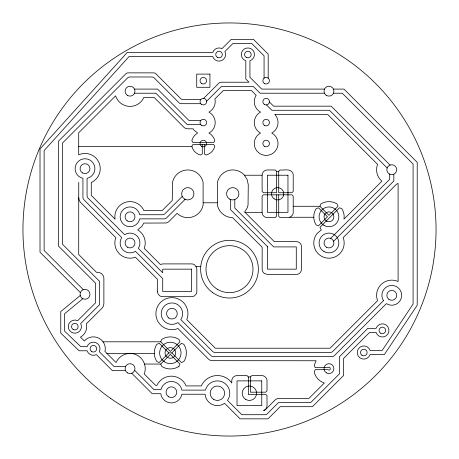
<?xml version="1.0" encoding="UTF-8"?>
<svg xmlns="http://www.w3.org/2000/svg" width="459" height="459" viewBox="0 0 459 459"><rect width="100%" height="100%" fill="white"/><g stroke="black" fill="none" stroke-linecap="round" stroke-linejoin="round"><path stroke-width="0.69" d="M313.772 217.262L313.973 214.29L314.754 211.415L316.079 208.747L318.431 207.761L327.485 216.814L318.431 225.868L316.079 224.881A15.17 15.17 0 0 1 313.772 217.262L289.732 217.262M78.747 197.657L79.195 200.376L80.56 202.419L115.863 237.676L115.49 238.577A15.204 15.204 0 0 0 118.284 252.634A15.199 15.199 0 0 0 134.453 257.533L135.348 257.16L157.46 279.279L157.46 291.425M78.747 182.43L78.707 254.521L96.499 272.313L98.811 272.405L101.083 273.34A6.3 6.3 0 0 1 103.883 278.579L103.883 303.732L103.401 306.142L102.036 308.184L86.349 323.83L86.671 325.465A11.888 11.888 0 0 1 82.385 335.822L80.457 337.107L84.37 341.026L85.85 339.545A11.888 11.888 0 0 1 102.581 341.192L103.872 343.131A11.888 11.888 0 0 1 105.226 349.901L104.922 351.405L115.88 362.363L116.253 362.363L116.626 361.462A15.199 15.199 0 0 1 125.623 354.084A15.233 15.233 0 0 1 131.526 353.499A15.199 15.199 0 0 1 143.443 361.468L144.579 364.216A15.199 15.199 0 0 1 144.579 373.041L144.206 373.942L155.664 385.399L156.938 385.399L157.253 384.631A16.031 16.031 0 0 1 185.528 384.631L186.061 385.921L201.381 385.921L201.805 384.894A17.683 17.683 0 0 1 231.078 382.014L231.772 383.053L231.766 380.867A5.267 5.267 0 0 1 237.033 375.6L247.04 375.634L248.348 376.942L248.348 394.447L265.686 394.281L266.995 395.589L267.018 405.601A5.261 5.261 0 0 1 265.48 409.319L263.558 410.524L264.596 410.524L274.889 400.191A6.283 6.283 0 0 1 278.114 398.464L308.964 398.378L324.341 382.995L323.601 382.772A15.136 15.136 0 0 1 315.167 374.837L314.226 372.025L315.184 369.673L327.921 369.673C331.059 371.991 331.059 365.266 327.921 367.579L315.184 367.579L314.226 365.232L316.125 360.757L211.519 360.671A6.294 6.294 0 0 1 208.294 358.944L177.857 328.466L176.566 329A16.031 16.031 0 0 1 167.271 329.005L164.356 327.795L161.746 326.051L159.525 323.83A16.031 16.031 0 0 1 168.786 297.943A16.031 16.031 0 0 1 187.255 318.311L186.721 319.607L215.346 348.226L330.032 348.226L377.614 300.651L377.241 299.75A15.204 15.204 0 0 1 396.192 280.793L398.091 281.574L398.091 183.462L396.725 184.025L343.137 237.676L343.516 238.577A15.239 15.239 0 0 1 343.516 247.401A15.204 15.204 0 0 1 321.799 256.397A15.153 15.153 0 0 1 315.562 250.155A15.204 15.204 0 0 1 317.215 233.344L321.317 229.907L319.912 227.348L339.499 207.761L341.852 208.747A15.239 15.239 0 0 1 344.158 216.361L343.969 219.121L381.894 181.202L380.035 179.343A15.204 15.204 0 0 1 377.235 165.286L377.614 164.385L327.732 114.503L274.798 114.503L275.337 115.043A11.882 11.882 0 0 1 271.774 133.058A11.882 11.882 0 0 1 275.325 151.068A11.882 11.882 0 0 1 256.965 151.063A11.882 11.882 0 0 1 260.523 133.053L258.601 131.773A11.882 11.882 0 0 1 260.528 112.122L258.601 110.831A11.888 11.888 0 0 1 255.663 96.04L256.162 95.288L251.446 90.572L223.258 90.572L214.858 98.972L215.156 100.475A11.888 11.888 0 0 1 210.865 110.831L208.948 112.111L210.865 113.396A11.888 11.888 0 0 1 208.931 133.064L210.377 134.022A11.831 11.831 0 0 1 214.801 140.643L213.796 142.474L192.855 142.474L191.851 140.643A11.831 11.831 0 0 1 196.274 134.022C200.313 132.691 193.268 131.257 193.285 128.847L186.916 128.755A6.294 6.294 0 0 1 183.692 127.034L154.138 97.44L143.816 97.44L143.443 98.341A15.199 15.199 0 0 1 116.626 98.341L115.599 95.862L78.707 132.754L78.707 154.89L80.6 154.104A15.199 15.199 0 0 1 92.179 182.057L91.278 182.43L91.278 195.373L115.077 219.172L114.905 218.306A15.199 15.199 0 0 1 143.443 209.648L143.816 210.549L162.17 210.549L172.263 200.457L172.486 182.487A15.617 15.617 0 0 1 203.113 182.487L203.119 205.07A15.612 15.612 0 0 1 179.125 215.007L177.099 213.343L169.216 221.267A6.3 6.3 0 0 1 165.997 222.988L143.816 223.08L141.785 226.459L137.677 229.902L139.679 231.238A15.199 15.199 0 0 1 144.579 247.401L144.206 248.302L160.386 264.476L162.721 263.902L191.575 263.902A5.256 5.256 0 0 1 194.501 264.791L196.435 267.149L196.836 269.163L196.836 291.425A5.267 5.267 0 0 1 195.953 294.345L194.501 295.797A5.256 5.256 0 0 1 191.575 296.68L162.721 296.68A5.256 5.256 0 0 1 159.801 295.797L158.349 294.345A5.256 5.256 0 0 1 157.466 291.431M319.912 206.275L320.898 203.928A15.204 15.204 0 0 1 337.032 203.928L338.019 206.275L328.965 215.334L319.912 206.275L293.221 206.275M160.702 341.8L161.792 339.367A16.031 16.031 0 0 1 178.901 339.367L179.985 341.8L170.346 351.445L160.702 341.8L102.982 341.8M178.901 366.483L179.985 364.044L170.346 354.405L160.702 364.044L144.51 364.044M78.707 146.398L191.851 146.398L192.855 144.568L213.796 144.568L214.801 146.398A11.831 11.831 0 0 1 206.2 154.999L204.37 154L204.37 144.568M203.658 98.364L218.828 83.194A3.299 3.299 0 0 1 221.163 82.224L249.053 82.224L245.812 78.982L245.812 60.789A6.598 6.598 0 0 1 242.559 50.633A6.598 6.598 0 0 1 253.225 50.656A6.598 6.598 0 0 1 249.931 60.795L249.931 77.278L261.75 89.092L324.479 89.092M206.602 101.25L220.538 87.313A3.299 3.299 0 0 1 222.867 86.349L253.173 86.349L260.041 93.217L324.461 93.217M182.212 196.429L164.873 213.768A3.299 3.299 0 0 1 162.538 214.737L139.708 214.737A9.891 9.891 0 0 0 124.487 208.621A9.891 9.891 0 0 0 124.515 225.025A9.891 9.891 0 0 0 139.714 218.857L164.247 218.857A3.299 3.299 0 0 0 166.577 217.893L185.12 199.349M278.711 171.305L280.019 169.996C283.943 170.53 289.577 168.333 292.343 172.309A5.256 5.256 0 0 1 293.226 175.229L293.203 191.426L291.895 192.734L278.711 192.734L278.711 171.305L276.616 171.305L275.308 169.996L267.356 169.968A5.278 5.278 0 0 0 262.095 175.229M168.866 352.925L159.221 362.564L156.789 361.48A16.042 16.042 0 0 1 154.322 353.344A16.031 16.031 0 0 1 156.789 344.365L159.221 343.28L168.866 352.925L171.827 352.925L181.466 343.28L183.898 344.37A16.031 16.031 0 0 1 183.898 361.48L181.466 362.564L171.827 352.925M330.664 238.341L389.708 179.297L389.708 174.191M333.595 241.245L393.833 181.007L393.833 174.202M250.442 376.942L251.75 375.634L261.756 375.605A5.256 5.256 0 0 1 264.682 376.495L266.134 377.946A5.256 5.256 0 0 1 267.018 380.867L266.995 390.879L265.686 392.187L250.442 392.187L250.442 376.942L248.348 376.942M80.227 295.533L60.766 311.546L60.766 333.125L79.103 350.779L87.118 350.779A6.598 6.598 0 0 0 96.361 354.623L112.415 370.671L125.531 370.671M82.827 298.729L64.644 313.698L64.644 331.168L80.807 346.66L87.13 346.66A6.598 6.598 0 0 1 95.92 342.644A6.598 6.598 0 0 1 99.276 351.709L114.125 366.552L125.548 366.552M134.521 89.092L157.575 89.092L188.982 120.505L200.767 120.505M333.452 89.092L343.98 89.092L417.214 162.325L417.214 305.269L384.378 354.572L370.08 354.572A6.598 6.598 0 0 1 359.936 357.854A6.598 6.598 0 0 1 359.925 347.193A6.598 6.598 0 0 1 370.074 350.446L382.175 350.446L413.089 304.019L413.089 164.035L342.276 93.217L333.452 93.217M134.539 93.217L155.865 93.217L187.278 124.624L200.738 124.624M200.767 99.563L183.021 99.563A3.299 3.299 0 0 1 180.685 98.599L155.922 73.83A3.299 3.299 0 0 0 153.587 72.866L128.164 72.866A3.299 3.299 0 0 0 125.835 73.83L58.35 141.32L58.35 245.932L95.524 283.111L95.524 302.865L77.703 320.686A6.598 6.598 0 0 0 68.311 325.735A6.598 6.598 0 0 0 75.993 333.125A6.598 6.598 0 0 0 80.669 323.543L99.643 304.569L99.643 281.401L62.47 244.228L62.47 143.024L127.545 77.955A3.299 3.299 0 0 1 129.874 76.986L151.883 76.986A3.299 3.299 0 0 1 154.213 77.955L178.981 102.718A3.299 3.299 0 0 0 181.311 103.688L200.738 103.688M244.377 175.229L247.16 179.561L248.273 184.77L248.049 205.07L247.16 208.002L244.658 211.983L274.321 241.646L296.279 241.646A5.227 5.227 0 0 1 299.199 242.53L299.997 243.184A5.278 5.278 0 0 1 301.54 246.902L301.54 269.163L301.138 271.177L299.997 272.881A5.261 5.261 0 0 1 296.279 274.425L267.425 274.425L264.499 273.535A5.261 5.261 0 0 1 262.164 269.163L262.164 247.206L232.581 217.623L229.684 217.337A15.612 15.612 0 0 1 217.417 205.07L217.417 182.487A15.617 15.617 0 0 1 243.775 174.495L244.377 175.229L262.095 175.229L262.123 191.426L263.432 192.734L276.616 192.734L276.616 171.305M203.343 202.786L217.193 202.786M245.003 212.328L262.095 212.328L262.123 196.136L263.432 194.828L291.895 194.828L293.203 196.136L293.226 212.328A5.256 5.256 0 0 1 292.343 215.248C289.577 219.224 283.943 217.032 280.019 217.566L278.711 216.252L278.711 194.828M195.999 266.335L200.767 266.335M106.855 353.344L154.322 353.344M390.064 165.062L331.168 106.161L273.581 106.161L269.422 102.001M387.149 167.977L329.459 110.28L271.871 110.28L266.513 104.922M83.291 289.652L44.133 250.494L44.133 150.569L129.042 56.572L212.758 56.572A6.598 6.598 0 0 0 221.554 60.622A6.598 6.598 0 0 0 224.904 51.534L232.96 43.485L251.744 43.485L264.068 55.826L264.068 78.139M80.377 292.567L40.013 252.203L40.013 148.986L127.212 52.452L212.769 52.452A6.598 6.598 0 0 1 221.984 48.631L231.25 39.359L253.454 39.359L268.194 54.116L268.194 78.116M134.671 370.35L153.908 389.582L160.994 389.582A10.718 10.718 0 0 1 181.907 390.11L205.443 390.11A12.364 12.364 0 0 1 222.632 382.026A12.364 12.364 0 0 1 227.492 400.391L241.813 414.712L266.323 414.712L278.47 402.566L310.697 402.566L339.476 373.81L339.476 356.7L367.843 328.334L376.105 328.334A6.598 6.598 0 0 1 386.26 325.092A6.598 6.598 0 0 1 386.231 335.753A6.598 6.598 0 0 1 376.093 332.459L369.547 332.459L343.596 358.41L343.596 375.519L312.401 406.691L280.179 406.691L268.033 418.837L240.109 418.837L224.577 403.306A12.364 12.364 0 0 1 205.081 394.229L181.913 394.229A10.718 10.718 0 0 1 160.782 393.707L152.199 393.707L131.756 373.265M160.702 364.044L161.792 366.483A16.031 16.031 0 0 0 178.901 366.471M276.616 194.828L276.616 216.252L275.308 217.566L267.356 217.589A5.256 5.256 0 0 1 264.436 216.7L263.638 216.046A5.256 5.256 0 0 1 262.1 212.339M234.79 199.608L234.79 208.047L273.633 246.902L296.279 246.902L296.279 269.163L267.425 269.163L267.425 246.902L267.804 246.902L230.67 209.757L230.67 199.608M202.276 144.568L202.276 154L200.445 154.999A11.831 11.831 0 0 1 191.851 146.398M383.477 300.702L332.729 351.451A3.299 3.299 0 0 1 330.394 352.414L214.955 352.414A3.299 3.299 0 0 1 212.62 351.451L180.812 319.636A10.718 10.718 0 0 0 174.013 303.152A10.718 10.718 0 0 0 161.407 315.763A10.718 10.718 0 0 0 177.897 322.557L210.916 355.57A3.299 3.299 0 0 0 213.246 356.54L332.104 356.54A3.299 3.299 0 0 0 334.433 355.57L386.38 303.623A9.891 9.891 0 0 0 401.493 297.248A9.891 9.891 0 0 0 389.921 285.624A9.891 9.891 0 0 0 383.477 300.702M209.918 74.106L196.727 74.106L196.727 87.296L209.918 87.296L209.918 74.106M287.965 175.229L267.356 175.229L267.356 212.328L287.965 212.328L287.965 175.229M191.575 269.163L162.721 269.163L162.721 272.761L138.337 248.371A9.891 9.891 0 0 0 124.653 234.687L88.025 198.064A3.299 3.299 0 0 1 87.061 195.729L87.061 178.327A9.891 9.891 0 0 0 93.223 163.129A9.891 9.891 0 0 0 76.819 163.106A9.891 9.891 0 0 0 82.936 178.322L82.936 197.439A3.299 3.299 0 0 0 83.905 199.768L121.738 237.601A9.891 9.891 0 0 0 135.422 251.285L162.721 278.59L162.721 291.425L191.575 291.425L191.575 269.163M261.756 380.867L237.028 380.867L237.028 405.601L261.756 405.601L261.756 380.867M217.75 289.509A23.495 23.495 0 0 0 252.995 269.163A23.495 23.495 0 0 0 217.75 248.812A23.495 23.495 0 0 0 217.75 289.509M164.173 361.686A10.718 10.718 0 0 0 181.018 353.889A10.718 10.718 0 0 0 165.842 343.2A10.718 10.718 0 0 0 164.173 361.686M324.02 225.38A9.891 9.891 0 0 0 338.857 216.814A9.891 9.891 0 0 0 324.02 208.248A9.891 9.891 0 0 0 324.02 225.38M324.02 251.555A9.891 9.891 0 0 0 338.857 242.989A9.891 9.891 0 0 0 324.02 234.423A9.891 9.891 0 0 0 324.02 251.555M212.683 292.63A28.871 28.871 0 0 0 258.228 271.992A28.871 28.871 0 0 0 217.583 242.868A28.871 28.871 0 0 0 212.683 292.63M168.711 396.828A5.359 5.359 0 0 0 176.749 392.187A5.359 5.359 0 0 0 168.711 387.545A5.359 5.359 0 0 0 168.711 396.828M245.789 399.479A7.212 7.212 0 0 0 256.61 393.231A7.212 7.212 0 0 0 245.789 386.989A7.212 7.212 0 0 0 245.789 399.479M213.796 399.479A7.212 7.212 0 0 0 224.617 393.231A7.212 7.212 0 0 0 213.796 386.989A7.212 7.212 0 0 0 213.796 399.479M167.667 357.567A5.359 5.359 0 0 0 175.705 352.925A5.359 5.359 0 0 0 167.667 348.283A5.359 5.359 0 0 0 167.667 357.567M168.832 318.041A5.359 5.359 0 0 0 177.254 314.14A5.359 5.359 0 0 0 169.664 308.798A5.359 5.359 0 0 0 168.832 318.041M274.103 198.833A6.185 6.185 0 0 0 283.823 194.335A6.185 6.185 0 0 0 275.067 188.167A6.185 6.185 0 0 0 274.103 198.833M229.638 199.131A6.185 6.185 0 0 0 238.915 193.778A6.185 6.185 0 0 0 229.638 188.425A6.185 6.185 0 0 0 229.638 199.131M184.707 199.131A6.185 6.185 0 0 0 193.985 193.778A6.185 6.185 0 0 0 184.707 188.425A6.185 6.185 0 0 0 184.707 199.131M217.382 57.381A3.299 3.299 0 0 0 222.328 54.529A3.299 3.299 0 0 0 217.382 51.672A3.299 3.299 0 0 0 217.382 57.381M246.236 57.381A3.299 3.299 0 0 0 251.182 54.529A3.299 3.299 0 0 0 246.236 51.672A3.299 3.299 0 0 0 246.236 57.381M361.916 355.214A3.299 3.299 0 0 0 367.097 352.816A3.299 3.299 0 0 0 362.426 349.523A3.299 3.299 0 0 0 361.916 355.214M380.712 333.268A3.299 3.299 0 0 0 385.663 330.411A3.299 3.299 0 0 0 380.712 327.56A3.299 3.299 0 0 0 380.712 333.268M326.119 95.22A4.946 4.946 0 0 0 333.894 91.616A4.946 4.946 0 0 0 326.888 86.682A4.946 4.946 0 0 0 326.119 95.22M326.492 221.095A4.946 4.946 0 0 0 333.911 216.814A4.946 4.946 0 0 0 326.492 212.528A4.946 4.946 0 0 0 326.492 221.095M91.49 351.433A3.299 3.299 0 0 0 96.671 349.029A3.299 3.299 0 0 0 92.007 345.742A3.299 3.299 0 0 0 91.49 351.433M73.193 329.487A3.299 3.299 0 0 0 78.139 326.63A3.299 3.299 0 0 0 73.193 323.773A3.299 3.299 0 0 0 73.193 329.487M127.189 220.859A4.946 4.946 0 0 0 134.963 217.256A4.946 4.946 0 0 0 127.958 212.322A4.946 4.946 0 0 0 127.189 220.859M127.189 95.22A4.946 4.946 0 0 0 134.963 91.616A4.946 4.946 0 0 0 127.958 86.682A4.946 4.946 0 0 0 127.189 95.22M127.562 247.269A4.946 4.946 0 0 0 134.98 242.989A4.946 4.946 0 0 0 127.562 238.703A4.946 4.946 0 0 0 127.562 247.269M127.562 372.915A4.946 4.946 0 0 0 134.98 368.629A4.946 4.946 0 0 0 127.562 364.343A4.946 4.946 0 0 0 127.562 372.915M82.167 298.333A4.946 4.946 0 0 0 89.941 294.735A4.946 4.946 0 0 0 82.936 289.801A4.946 4.946 0 0 0 82.167 298.333M82.54 172.934A4.946 4.946 0 0 0 89.958 168.654A4.946 4.946 0 0 0 82.54 164.368A4.946 4.946 0 0 0 82.54 172.934M388.939 299.383A4.946 4.946 0 0 0 396.714 295.785A4.946 4.946 0 0 0 389.708 290.851A4.946 4.946 0 0 0 388.939 299.383M389.312 173.984A4.946 4.946 0 0 0 396.731 169.698A4.946 4.946 0 0 0 389.312 165.412A4.946 4.946 0 0 0 389.312 173.984M326.492 372.915A4.946 4.946 0 0 0 333.911 368.629A4.946 4.946 0 0 0 326.492 364.343A4.946 4.946 0 0 0 326.492 372.915M326.492 247.269A4.946 4.946 0 0 0 333.911 242.989A4.946 4.946 0 0 0 326.492 238.703A4.946 4.946 0 0 0 326.492 247.269M201.426 83.4A3.299 3.299 0 0 0 206.607 80.996A3.299 3.299 0 0 0 201.937 77.709A3.299 3.299 0 0 0 201.426 83.4M264.246 146.22A3.299 3.299 0 0 0 269.427 143.822A3.299 3.299 0 0 0 264.763 140.529A3.299 3.299 0 0 0 264.246 146.22M201.679 104.497A3.299 3.299 0 0 0 206.625 101.646A3.299 3.299 0 0 0 201.679 98.788A3.299 3.299 0 0 0 201.679 104.497M264.499 125.439A3.299 3.299 0 0 0 269.444 122.582A3.299 3.299 0 0 0 264.499 119.724A3.299 3.299 0 0 0 264.499 125.439M201.679 125.439A3.299 3.299 0 0 0 206.625 122.582A3.299 3.299 0 0 0 201.679 119.724A3.299 3.299 0 0 0 201.679 125.439M264.246 104.336A3.299 3.299 0 0 0 269.427 101.938A3.299 3.299 0 0 0 264.763 98.651A3.299 3.299 0 0 0 264.246 104.336M201.679 146.381A3.299 3.299 0 0 0 206.625 143.524A3.299 3.299 0 0 0 201.679 140.666A3.299 3.299 0 0 0 201.679 146.381M264.246 83.4A3.299 3.299 0 0 0 269.427 80.996A3.299 3.299 0 0 0 264.763 77.709A3.299 3.299 0 0 0 264.246 83.4M110.567 398.372A206.55 206.55 0 0 0 435.212 248.061A206.55 206.55 0 0 0 142.715 42.067A206.55 206.55 0 0 0 110.567 398.372"/></g></svg>
